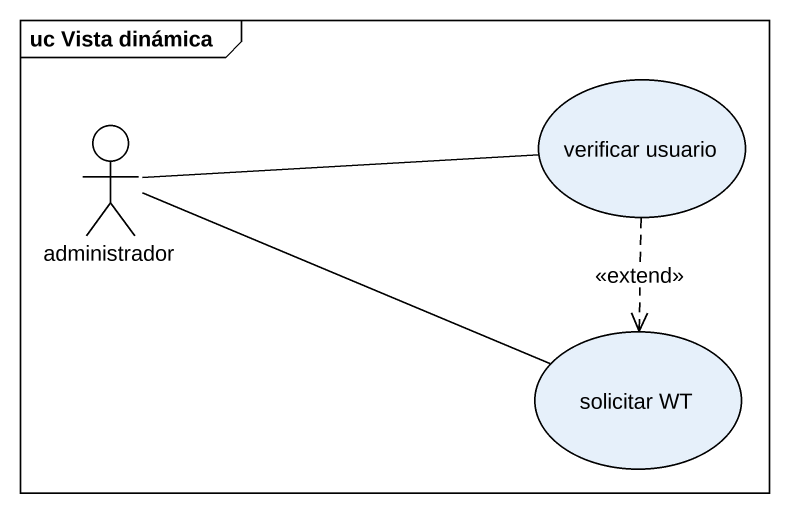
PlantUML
@startuml
mainframe uc Vista dinámica
actor administrador
usecase "verificar usuario" as verificar_usuario
usecase "solicitar WT" as solicitar_WT
administrador -right- verificar_usuario
administrador -right- solicitar_WT
verificar_usuario ..> solicitar_WT : <<extend>>
@enduml
